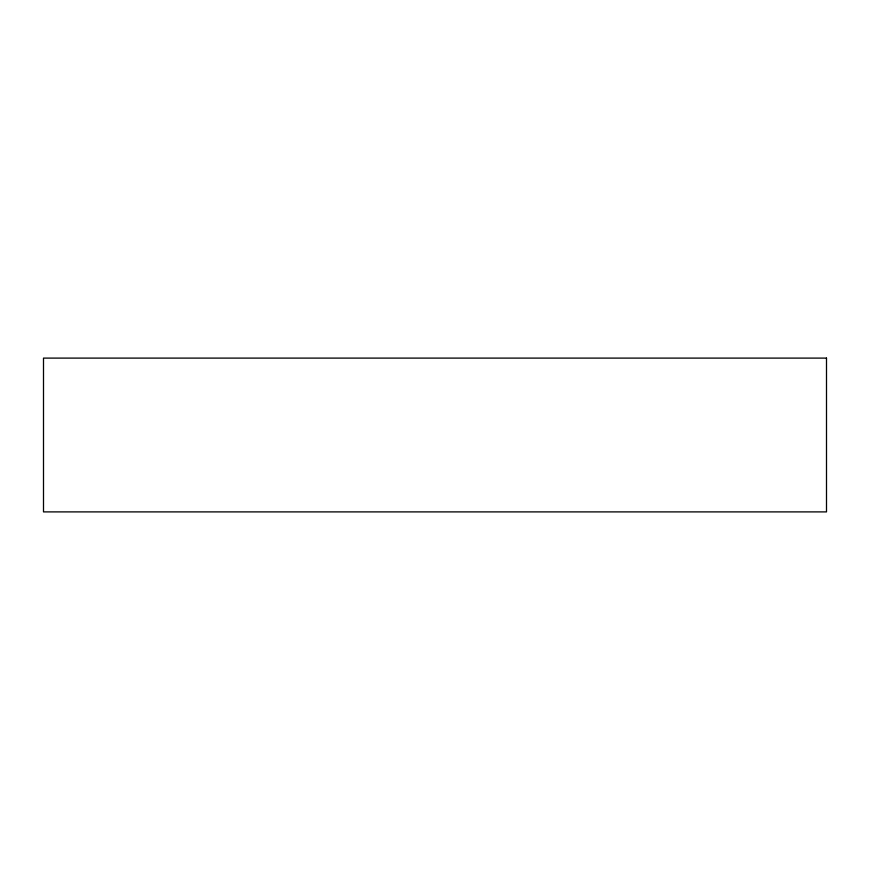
<?xml version="1.0" encoding="UTF-8"?>
<svg xmlns="http://www.w3.org/2000/svg" width="870" height="870" viewBox="0 0 870 870"><rect width="100%" height="100%" fill="white"/><g stroke="black" fill="none" stroke-linecap="round" stroke-linejoin="round"><path stroke-width="1.3" d="M826.5 358.103L43.5 358.103L43.5 511.897L826.5 511.897L826.5 358.103"/></g></svg>
